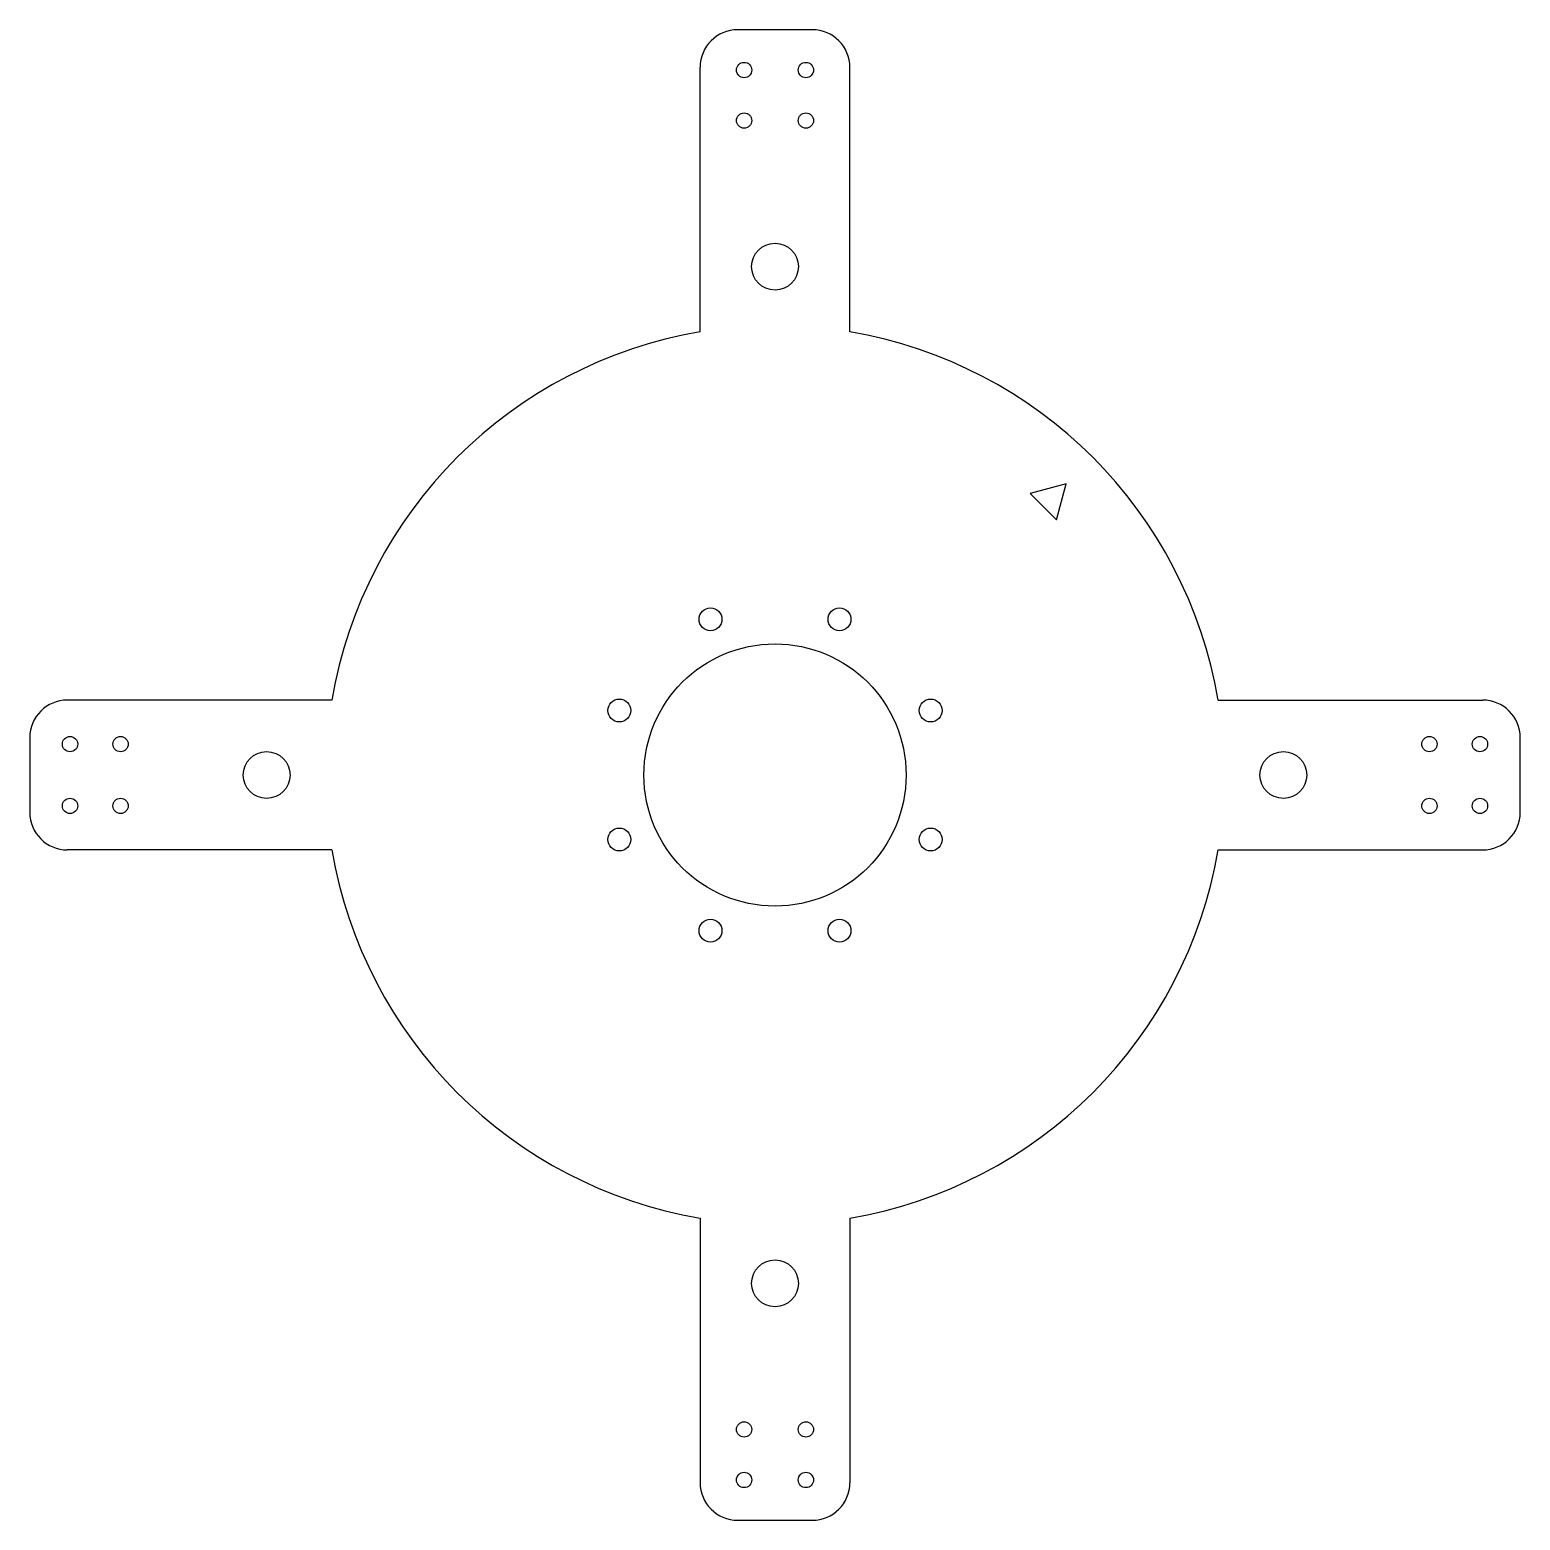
# Model space of a CAD drawing. Header units: millimetres. Extents: x -199 to 199, y -199 to 199.
import ezdxf

# ---------------------------------------------------------------- set-up
doc = ezdxf.new("R2010")
doc.units = ezdxf.units.MM

msp = doc.modelspace()

# ---------------------------------------------------------------- linework, layer by layer
at = {"color": 7, "linetype": 'Continuous', "lineweight": 25}
for p, q in [((10, 199), (-10, 199)), ((-20, 118.32), (-20, 189)), ((20, 118.32), (20, 189)), ((77.78, 77.78), (68.12, 75.19)), ((75.19, 68.12), (77.78, 77.78)), ((68.12, 75.19), (75.19, 68.12)), ((-118.32, 20), (-189, 20)), ((118.32, 20), (189, 20)), ((-199, 10), (-199, -10)), ((199, -10), (199, 10)), ((-118.32, -20), (-189, -20)), ((118.32, -20), (189, -20)), ((-20, -118.32), (-20, -189)), ((20, -118.32), (20, -189)), ((-10, -199), (10, -199))]:
    msp.add_line(p, q, dxfattribs=at)
for centre, radius in [((-8.25, 188.26), 2.05), ((8.25, 188.26), 2.05), ((-8.25, 174.76), 2.05), ((8.25, 174.76), 2.05), ((0, 135.76), 6.25), ((-17.22, 41.57), 3.05), ((17.22, 41.57), 3.05), ((0, 0), 35), ((-41.57, 17.22), 3.05), ((41.57, 17.22), 3.05), ((-188.26, 8.25), 2.05), ((-174.76, 8.25), 2.05), ((174.76, 8.25), 2.05), ((188.26, 8.25), 2.05), ((-135.76, 0), 6.25), ((135.76, 0), 6.25), ((-188.26, -8.25), 2.05), ((-174.76, -8.25), 2.05), ((174.76, -8.25), 2.05), ((188.26, -8.25), 2.05), ((-41.57, -17.22), 3.05), ((41.57, -17.22), 3.05), ((-17.22, -41.57), 3.05), ((17.22, -41.57), 3.05), ((0, -135.76), 6.25), ((-8.25, -174.76), 2.05), ((8.25, -174.76), 2.05), ((-8.25, -188.26), 2.05), ((8.25, -188.26), 2.05)]:
    msp.add_circle(centre, radius, dxfattribs=at)
for centre, radius, start, end in [((-10, 189), 10, 90, 180), ((10, 189), 10, 0, 90), ((0, 0), 120, 99.5941, 170.4059), ((0, 0), 120, 9.5941, 80.4059), ((-189, 10), 10, 90, 180), ((189, 10), 10, 0, 90), ((-189, -10), 10, 180, 270), ((189, -10), 10, 270, 0), ((0, 0), 120, 189.5941, 260.4059), ((0, 0), 120, 279.5941, 350.4059), ((-10, -189), 10, 180, 270), ((10, -189), 10, 270, 0)]:
    msp.add_arc(centre, radius, start, end, dxfattribs=at)

doc.saveas('drawing.dxf')
